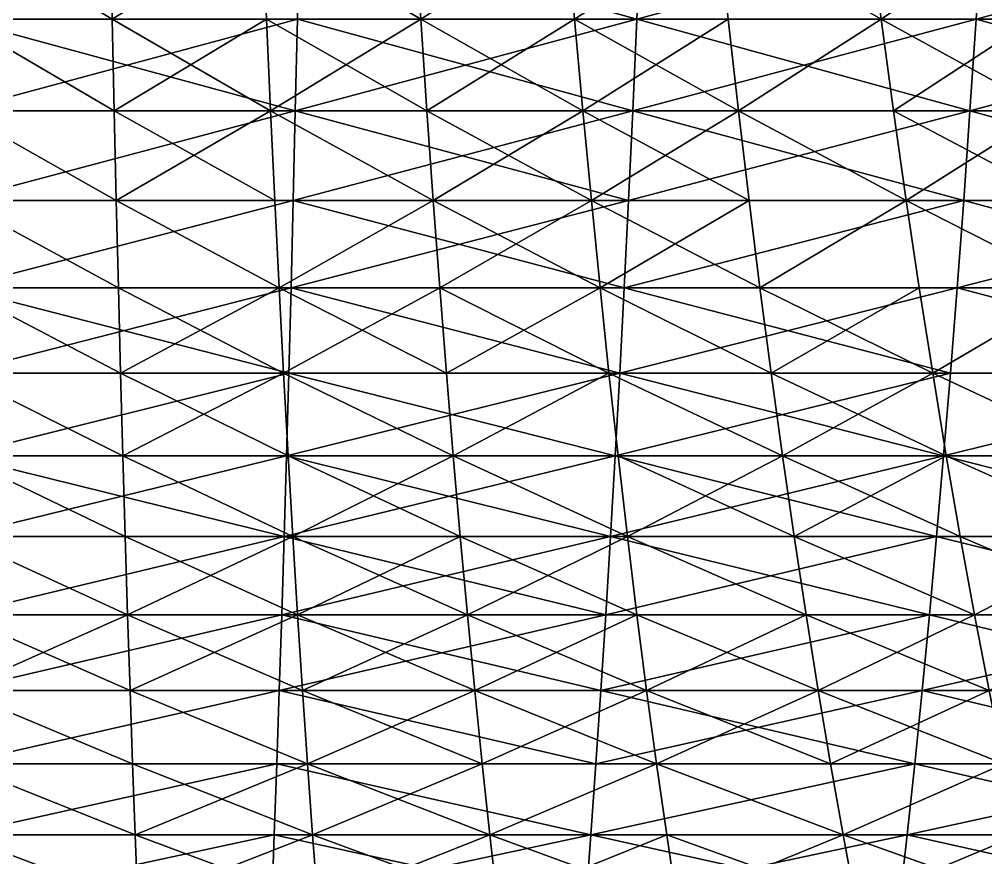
# Model space of a CAD drawing. Header units: millimetres. Extents: x -3250 to 6200, y -3250 to 3250.
# Drawn here: x 3810 to 3965.9, y -664.7 to -529.3 of the extents above; entities that cross this region are included whole.
import ezdxf

# ---------------------------------------------------------------- set-up
doc = ezdxf.new("R2010")
doc.units = ezdxf.units.MM
doc.header["$MEASUREMENT"] = 0
doc.layers.add('MESH_3D', color=2, linetype='CONTINUOUS')

msp = doc.modelspace()

# ---------------------------------------------------------------- linework, layer by layer
at = {"layer": 'MESH_3D'}
for points in [[(3824.94, -529.35, 1800.14), (3800, -514.23, 1812.84), (3800, -529.35, 1799.82)], [(3824.94, -529.35, 1800.14), (3824.61, -514.23, 1813.14), (3800, -514.23, 1812.84)], [(3855.17, -514.23, 26112.15), (3800, -529.35, 26099.82), (3854.84, -529.35, 26099.14)], [(3855.17, -514.23, 26112.15), (3800, -514.23, 26112.84), (3800, -529.35, 26099.82)], [(3824.94, -529.35, 1800.14), (3849.21, -514.23, 1814.06), (3824.61, -514.23, 1813.14)], [(3824.94, -529.35, 1800.14), (3849.85, -529.35, 1801.07), (3849.21, -514.23, 1814.06)], [(3849.21, -514.23, 1814.06), (3874.74, -529.35, 1802.62), (3873.77, -514.23, 1815.6)], [(3849.85, -529.35, 1801.07), (3874.74, -529.35, 1802.62), (3849.21, -514.23, 1814.06)], [(3909.65, -529.35, 26097.09), (3855.17, -514.23, 26112.15), (3854.84, -529.35, 26099.14)], [(3910.3, -514.23, 26110.08), (3855.17, -514.23, 26112.15), (3909.65, -529.35, 26097.09)], [(3874.74, -529.35, 1802.62), (3898.29, -514.23, 1817.74), (3873.77, -514.23, 1815.6)], [(3874.74, -529.35, 1802.62), (3899.59, -529.35, 1804.8), (3898.29, -514.23, 1817.74)], [(3899.59, -529.35, 1804.8), (3922.75, -514.23, 1820.5), (3898.29, -514.23, 1817.74)], [(3899.59, -529.35, 1804.8), (3924.37, -529.35, 1807.59), (3922.75, -514.23, 1820.5)], [(3965.37, -514.23, 26106.65), (3910.3, -514.23, 26110.08), (3909.65, -529.35, 26097.09)], [(3965.37, -514.23, 26106.65), (3909.65, -529.35, 26097.09), (3964.39, -529.35, 26093.67)], [(3922.75, -514.23, 1820.5), (3949.07, -529.35, 1811), (3947.13, -514.23, 1823.86)], [(3924.37, -529.35, 1807.59), (3949.07, -529.35, 1811), (3922.75, -514.23, 1820.5)], [(3949.07, -529.35, 1811), (3971.42, -514.23, 1827.83), (3947.13, -514.23, 1823.86)], [(3949.07, -529.35, 1811), (3973.68, -529.35, 1815.02), (3971.42, -514.23, 1827.83)], [(4020.33, -514.23, 26101.84), (3964.39, -529.35, 26093.67), (4019.03, -529.35, 26088.89)], [(4020.33, -514.23, 26101.84), (3965.37, -514.23, 26106.65), (3964.39, -529.35, 26093.67)], [(3825.27, -544.14, 1786.76), (3800, -529.35, 1799.82), (3800, -544.14, 1786.44)], [(3825.27, -544.14, 1786.76), (3824.94, -529.35, 1800.14), (3800, -529.35, 1799.82)], [(3854.84, -529.35, 600.86), (3854.51, -544.14, 614.24), (3800, -544.14, 613.56)], [(3854.84, -529.35, 600.86), (3800, -544.14, 613.56), (3800, -529.35, 600.18)], [(3825.27, -544.14, 24913.24), (3800, -544.14, 24913.56), (3800, -529.35, 24900.18)], [(3825.27, -544.14, 24913.24), (3800, -529.35, 24900.18), (3824.94, -529.35, 24899.86)], [(3854.51, -544.14, 26085.76), (3800, -529.35, 26099.82), (3800, -544.14, 26086.44)], [(3854.84, -529.35, 26099.14), (3800, -529.35, 26099.82), (3854.51, -544.14, 26085.76)], [(3825.27, -544.14, 1786.76), (3849.85, -529.35, 1801.07), (3824.94, -529.35, 1800.14)], [(3850.52, -544.14, 24912.3), (3824.94, -529.35, 24899.86), (3849.85, -529.35, 24898.93)], [(3850.52, -544.14, 24912.3), (3825.27, -544.14, 24913.24), (3824.94, -529.35, 24899.86)], [(3825.27, -544.14, 1786.76), (3850.52, -544.14, 1787.7), (3849.85, -529.35, 1801.07)], [(3850.52, -544.14, 1787.7), (3874.74, -529.35, 1802.62), (3849.85, -529.35, 1801.07)], [(3875.74, -544.14, 24910.72), (3850.52, -544.14, 24912.3), (3849.85, -529.35, 24898.93)], [(3875.74, -544.14, 24910.72), (3849.85, -529.35, 24898.93), (3874.74, -529.35, 24897.38)], [(3850.52, -544.14, 1787.7), (3875.74, -544.14, 1789.28), (3874.74, -529.35, 1802.62)], [(3854.84, -529.35, 600.86), (3908.99, -544.14, 616.28), (3854.51, -544.14, 614.24)], [(3909.65, -529.35, 26097.09), (3854.84, -529.35, 26099.14), (3854.51, -544.14, 26085.76)], [(3909.65, -529.35, 26097.09), (3854.51, -544.14, 26085.76), (3908.99, -544.14, 26083.72)], [(3854.84, -529.35, 600.86), (3909.65, -529.35, 602.91), (3908.99, -544.14, 616.28)], [(3875.74, -544.14, 1789.28), (3899.59, -529.35, 1804.8), (3874.74, -529.35, 1802.62)], [(3900.92, -544.14, 24908.52), (3874.74, -529.35, 24897.38), (3899.59, -529.35, 24895.2)], [(3900.92, -544.14, 24908.52), (3875.74, -544.14, 24910.72), (3874.74, -529.35, 24897.38)], [(3875.74, -544.14, 1789.28), (3900.92, -544.14, 1791.48), (3899.59, -529.35, 1804.8)], [(3900.92, -544.14, 1791.48), (3924.37, -529.35, 1807.59), (3899.59, -529.35, 1804.8)], [(3926.03, -544.14, 24905.69), (3900.92, -544.14, 24908.52), (3899.59, -529.35, 24895.2)], [(3926.03, -544.14, 24905.69), (3899.59, -529.35, 24895.2), (3924.37, -529.35, 24892.41)], [(3900.92, -544.14, 1791.48), (3926.03, -544.14, 1794.31), (3924.37, -529.35, 1807.59)], [(3909.65, -529.35, 602.91), (3963.39, -544.14, 619.67), (3908.99, -544.14, 616.28)], [(3964.39, -529.35, 26093.67), (3909.65, -529.35, 26097.09), (3908.99, -544.14, 26083.72)], [(3964.39, -529.35, 26093.67), (3908.99, -544.14, 26083.72), (3963.39, -544.14, 26080.33)], [(3909.65, -529.35, 602.91), (3964.39, -529.35, 606.33), (3963.39, -544.14, 619.67)], [(3926.03, -544.14, 1794.31), (3949.07, -529.35, 1811), (3924.37, -529.35, 1807.59)], [(3949.07, -529.35, 24889), (3926.03, -544.14, 24905.69), (3924.37, -529.35, 24892.41)], [(3926.03, -544.14, 1794.31), (3951.06, -544.14, 1797.76), (3949.07, -529.35, 1811)], [(3951.06, -544.14, 24902.24), (3926.03, -544.14, 24905.69), (3949.07, -529.35, 24889)], [(3951.06, -544.14, 1797.76), (3973.68, -529.35, 1815.02), (3949.07, -529.35, 1811)], [(3976, -544.14, 24898.16), (3951.06, -544.14, 24902.24), (3949.07, -529.35, 24889)], [(3976, -544.14, 24898.16), (3949.07, -529.35, 24889), (3973.68, -529.35, 24884.98)], [(3951.06, -544.14, 1797.76), (3976, -544.14, 1801.84), (3973.68, -529.35, 1815.02)], [(3964.39, -529.35, 606.33), (4017.7, -544.14, 624.42), (3963.39, -544.14, 619.67)], [(4019.03, -529.35, 26088.89), (3964.39, -529.35, 26093.67), (3963.39, -544.14, 26080.33)], [(4019.03, -529.35, 26088.89), (3963.39, -544.14, 26080.33), (4017.7, -544.14, 26075.58)], [(3964.39, -529.35, 606.33), (4019.03, -529.35, 611.11), (4017.7, -544.14, 624.42)], [(3825.61, -558.59, 1773.01), (3825.27, -544.14, 1786.76), (3800, -544.14, 1786.44)], [(3825.61, -558.59, 1773.01), (3800, -544.14, 1786.44), (3800, -558.59, 1772.69)], [(3854.51, -544.14, 614.24), (3854.17, -558.59, 627.98), (3800, -558.59, 627.31)], [(3854.51, -544.14, 614.24), (3800, -558.59, 627.31), (3800, -544.14, 613.56)], [(3825.61, -558.59, 24926.99), (3800, -558.59, 24927.31), (3800, -544.14, 24913.56)], [(3825.61, -558.59, 24926.99), (3800, -544.14, 24913.56), (3825.27, -544.14, 24913.24)], [(3854.51, -544.14, 26085.76), (3800, -558.59, 26072.69), (3854.17, -558.59, 26072.02)], [(3854.51, -544.14, 26085.76), (3800, -544.14, 26086.44), (3800, -558.59, 26072.69)], [(3825.61, -558.59, 1773.01), (3850.52, -544.14, 1787.7), (3825.27, -544.14, 1786.76)], [(3851.21, -558.59, 24926.03), (3825.27, -544.14, 24913.24), (3850.52, -544.14, 24912.3)], [(3851.21, -558.59, 24926.03), (3825.61, -558.59, 24926.99), (3825.27, -544.14, 24913.24)], [(3825.61, -558.59, 1773.01), (3851.21, -558.59, 1773.97), (3850.52, -544.14, 1787.7)], [(3850.52, -544.14, 1787.7), (3876.77, -558.59, 1775.57), (3875.74, -544.14, 1789.28)], [(3851.21, -558.59, 1773.97), (3876.77, -558.59, 1775.57), (3850.52, -544.14, 1787.7)], [(3876.77, -558.59, 24924.43), (3850.52, -544.14, 24912.3), (3875.74, -544.14, 24910.72)], [(3876.77, -558.59, 24924.43), (3851.21, -558.59, 24926.03), (3850.52, -544.14, 24912.3)], [(3854.51, -544.14, 614.24), (3908.3, -558.59, 630.01), (3854.17, -558.59, 627.98)], [(3908.99, -544.14, 26083.72), (3854.51, -544.14, 26085.76), (3854.17, -558.59, 26072.02)], [(3908.99, -544.14, 26083.72), (3854.17, -558.59, 26072.02), (3908.3, -558.59, 26069.99)], [(3854.51, -544.14, 614.24), (3908.99, -544.14, 616.28), (3908.3, -558.59, 630.01)], [(3876.77, -558.59, 1775.57), (3900.92, -544.14, 1791.48), (3875.74, -544.14, 1789.28)], [(3902.29, -558.59, 24922.2), (3875.74, -544.14, 24910.72), (3900.92, -544.14, 24908.52)], [(3902.29, -558.59, 24922.2), (3876.77, -558.59, 24924.43), (3875.74, -544.14, 24910.72)], [(3876.77, -558.59, 1775.57), (3902.29, -558.59, 1777.8), (3900.92, -544.14, 1791.48)], [(3902.29, -558.59, 1777.8), (3926.03, -544.14, 1794.31), (3900.92, -544.14, 1791.48)], [(3927.74, -558.59, 24919.33), (3902.29, -558.59, 24922.2), (3900.92, -544.14, 24908.52)], [(3927.74, -558.59, 24919.33), (3900.92, -544.14, 24908.52), (3926.03, -544.14, 24905.69)], [(3902.29, -558.59, 1777.8), (3927.74, -558.59, 1780.67), (3926.03, -544.14, 1794.31)], [(3908.3, -558.59, 630.01), (3963.39, -544.14, 619.67), (3962.37, -558.59, 633.38)], [(3908.99, -544.14, 616.28), (3963.39, -544.14, 619.67), (3908.3, -558.59, 630.01)], [(3962.37, -558.59, 26066.62), (3908.99, -544.14, 26083.72), (3908.3, -558.59, 26069.99)], [(3963.39, -544.14, 26080.33), (3908.99, -544.14, 26083.72), (3962.37, -558.59, 26066.62)], [(3926.03, -544.14, 1794.31), (3953.11, -558.59, 1784.17), (3951.06, -544.14, 1797.76)], [(3927.74, -558.59, 1780.67), (3953.11, -558.59, 1784.17), (3926.03, -544.14, 1794.31)], [(3953.11, -558.59, 24915.83), (3926.03, -544.14, 24905.69), (3951.06, -544.14, 24902.24)], [(3953.11, -558.59, 24915.83), (3927.74, -558.59, 24919.33), (3926.03, -544.14, 24905.69)], [(3953.11, -558.59, 1784.17), (3976, -544.14, 1801.84), (3951.06, -544.14, 1797.76)], [(3978.39, -558.59, 24911.7), (3953.11, -558.59, 24915.83), (3951.06, -544.14, 24902.24)], [(3978.39, -558.59, 24911.7), (3951.06, -544.14, 24902.24), (3976, -544.14, 24898.16)], [(3953.11, -558.59, 1784.17), (3978.39, -558.59, 1788.3), (3976, -544.14, 1801.84)], [(3963.39, -544.14, 619.67), (4016.33, -558.59, 638.1), (3962.37, -558.59, 633.38)], [(4016.33, -558.59, 26061.9), (3963.39, -544.14, 26080.33), (3962.37, -558.59, 26066.62)], [(3963.39, -544.14, 619.67), (4017.7, -544.14, 624.42), (4016.33, -558.59, 638.1)], [(4017.7, -544.14, 26075.58), (3963.39, -544.14, 26080.33), (4016.33, -558.59, 26061.9)], [(3825.96, -572.69, 1758.91), (3800, -558.59, 1772.69), (3800, -572.69, 1758.59)], [(3825.96, -572.69, 1758.91), (3825.61, -558.59, 1773.01), (3800, -558.59, 1772.69)], [(3854.17, -558.59, 627.98), (3853.82, -572.69, 642.08), (3800, -572.69, 641.41)], [(3854.17, -558.59, 627.98), (3800, -572.69, 641.41), (3800, -558.59, 627.31)], [(3825.96, -572.69, 24941.09), (3800, -572.69, 24941.41), (3800, -558.59, 24927.31)], [(3825.96, -572.69, 24941.09), (3800, -558.59, 24927.31), (3825.61, -558.59, 24926.99)], [(3854.17, -558.59, 26072.02), (3800, -572.69, 26058.59), (3853.82, -572.69, 26057.92)], [(3854.17, -558.59, 26072.02), (3800, -558.59, 26072.69), (3800, -572.69, 26058.59)], [(3825.61, -558.59, 1773.01), (3851.91, -572.69, 1759.88), (3851.21, -558.59, 1773.97)], [(3825.96, -572.69, 1758.91), (3851.91, -572.69, 1759.88), (3825.61, -558.59, 1773.01)], [(3851.91, -572.69, 24940.12), (3825.61, -558.59, 24926.99), (3851.21, -558.59, 24926.03)], [(3851.91, -572.69, 24940.12), (3825.96, -572.69, 24941.09), (3825.61, -558.59, 24926.99)], [(3851.91, -572.69, 1759.88), (3876.77, -558.59, 1775.57), (3851.21, -558.59, 1773.97)], [(3876.77, -558.59, 24924.43), (3851.91, -572.69, 24940.12), (3851.21, -558.59, 24926.03)], [(3851.91, -572.69, 1759.88), (3877.82, -572.69, 1761.5), (3876.77, -558.59, 1775.57)], [(3877.82, -572.69, 24938.5), (3851.91, -572.69, 24940.12), (3876.77, -558.59, 24924.43)], [(3854.17, -558.59, 627.98), (3907.6, -572.69, 644.09), (3853.82, -572.69, 642.08)], [(3908.3, -558.59, 26069.99), (3854.17, -558.59, 26072.02), (3853.82, -572.69, 26057.92)], [(3908.3, -558.59, 26069.99), (3853.82, -572.69, 26057.92), (3907.6, -572.69, 26055.91)], [(3854.17, -558.59, 627.98), (3908.3, -558.59, 630.01), (3907.6, -572.69, 644.09)], [(3877.82, -572.69, 1761.5), (3902.29, -558.59, 1777.8), (3876.77, -558.59, 1775.57)], [(3903.69, -572.69, 24936.24), (3877.82, -572.69, 24938.5), (3876.77, -558.59, 24924.43)], [(3903.69, -572.69, 24936.24), (3876.77, -558.59, 24924.43), (3902.29, -558.59, 24922.2)], [(3877.82, -572.69, 1761.5), (3903.69, -572.69, 1763.76), (3902.29, -558.59, 1777.8)], [(3903.69, -572.69, 1763.76), (3927.74, -558.59, 1780.67), (3902.29, -558.59, 1777.8)], [(3929.49, -572.69, 24933.33), (3902.29, -558.59, 24922.2), (3927.74, -558.59, 24919.33)], [(3929.49, -572.69, 24933.33), (3903.69, -572.69, 24936.24), (3902.29, -558.59, 24922.2)], [(3903.69, -572.69, 1763.76), (3929.49, -572.69, 1766.67), (3927.74, -558.59, 1780.67)], [(3907.6, -572.69, 644.09), (3962.37, -558.59, 633.38), (3961.31, -572.69, 647.45)], [(3908.3, -558.59, 630.01), (3962.37, -558.59, 633.38), (3907.6, -572.69, 644.09)], [(3962.37, -558.59, 26066.62), (3907.6, -572.69, 26055.91), (3961.31, -572.69, 26052.55)], [(3962.37, -558.59, 26066.62), (3908.3, -558.59, 26069.99), (3907.6, -572.69, 26055.91)], [(3929.49, -572.69, 1766.67), (3953.11, -558.59, 1784.17), (3927.74, -558.59, 1780.67)], [(3953.11, -558.59, 24915.83), (3929.49, -572.69, 24933.33), (3927.74, -558.59, 24919.33)], [(3929.49, -572.69, 1766.67), (3955.21, -572.69, 1770.22), (3953.11, -558.59, 1784.17)], [(3955.21, -572.69, 24929.78), (3929.49, -572.69, 24933.33), (3953.11, -558.59, 24915.83)], [(3953.11, -558.59, 1784.17), (3980.84, -572.69, 1774.41), (3978.39, -558.59, 1788.3)], [(3955.21, -572.69, 1770.22), (3980.84, -572.69, 1774.41), (3953.11, -558.59, 1784.17)], [(3980.84, -572.69, 24925.59), (3955.21, -572.69, 24929.78), (3953.11, -558.59, 24915.83)], [(3980.84, -572.69, 24925.59), (3953.11, -558.59, 24915.83), (3978.39, -558.59, 24911.7)], [(3962.37, -558.59, 633.38), (4014.93, -572.69, 652.14), (3961.31, -572.69, 647.45)], [(4016.33, -558.59, 26061.9), (3962.37, -558.59, 26066.62), (3961.31, -572.69, 26052.55)], [(4016.33, -558.59, 26061.9), (3961.31, -572.69, 26052.55), (4014.93, -572.69, 26047.86)], [(3962.37, -558.59, 633.38), (4016.33, -558.59, 638.1), (4014.93, -572.69, 652.14)], [(3826.32, -586.44, 1744.47), (3800, -572.69, 1758.59), (3800, -586.44, 1744.14)], [(3826.32, -586.44, 1744.47), (3825.96, -572.69, 1758.91), (3800, -572.69, 1758.59)], [(3853.82, -572.69, 642.08), (3853.45, -586.44, 656.53), (3800, -586.44, 655.86)], [(3853.82, -572.69, 642.08), (3800, -586.44, 655.86), (3800, -572.69, 641.41)], [(3826.32, -586.44, 24955.53), (3800, -586.44, 24955.86), (3800, -572.69, 24941.41)], [(3826.32, -586.44, 24955.53), (3800, -572.69, 24941.41), (3825.96, -572.69, 24941.09)], [(3853.45, -586.44, 26043.47), (3800, -572.69, 26058.59), (3800, -586.44, 26044.14)], [(3853.82, -572.69, 26057.92), (3800, -572.69, 26058.59), (3853.45, -586.44, 26043.47)], [(3826.32, -586.44, 1744.47), (3851.91, -572.69, 1759.88), (3825.96, -572.69, 1758.91)], [(3852.63, -586.44, 24954.55), (3826.32, -586.44, 24955.53), (3825.96, -572.69, 24941.09)], [(3852.63, -586.44, 24954.55), (3825.96, -572.69, 24941.09), (3851.91, -572.69, 24940.12)], [(3826.32, -586.44, 1744.47), (3852.63, -586.44, 1745.45), (3851.91, -572.69, 1759.88)], [(3852.63, -586.44, 1745.45), (3877.82, -572.69, 1761.5), (3851.91, -572.69, 1759.88)], [(3878.9, -586.44, 24952.91), (3852.63, -586.44, 24954.55), (3851.91, -572.69, 24940.12)], [(3878.9, -586.44, 24952.91), (3851.91, -572.69, 24940.12), (3877.82, -572.69, 24938.5)], [(3852.63, -586.44, 1745.45), (3878.9, -586.44, 1747.09), (3877.82, -572.69, 1761.5)], [(3853.82, -572.69, 642.08), (3906.88, -586.44, 658.53), (3853.45, -586.44, 656.53)], [(3906.88, -586.44, 26041.47), (3853.82, -572.69, 26057.92), (3853.45, -586.44, 26043.47)], [(3853.82, -572.69, 642.08), (3907.6, -572.69, 644.09), (3906.88, -586.44, 658.53)], [(3907.6, -572.69, 26055.91), (3853.82, -572.69, 26057.92), (3906.88, -586.44, 26041.47)], [(3878.9, -586.44, 1747.09), (3903.69, -572.69, 1763.76), (3877.82, -572.69, 1761.5)], [(3905.13, -586.44, 24950.61), (3878.9, -586.44, 24952.91), (3877.82, -572.69, 24938.5)], [(3905.13, -586.44, 24950.61), (3877.82, -572.69, 24938.5), (3903.69, -572.69, 24936.24)], [(3878.9, -586.44, 1747.09), (3905.13, -586.44, 1749.39), (3903.69, -572.69, 1763.76)], [(3903.69, -572.69, 1763.76), (3931.29, -586.44, 1752.33), (3929.49, -572.69, 1766.67)], [(3905.13, -586.44, 1749.39), (3931.29, -586.44, 1752.33), (3903.69, -572.69, 1763.76)], [(3931.29, -586.44, 24947.67), (3903.69, -572.69, 24936.24), (3929.49, -572.69, 24933.33)], [(3931.29, -586.44, 24947.67), (3905.13, -586.44, 24950.61), (3903.69, -572.69, 24936.24)], [(3907.6, -572.69, 644.09), (3960.23, -586.44, 661.86), (3906.88, -586.44, 658.53)], [(3961.31, -572.69, 26052.55), (3907.6, -572.69, 26055.91), (3906.88, -586.44, 26041.47)], [(3961.31, -572.69, 26052.55), (3906.88, -586.44, 26041.47), (3960.23, -586.44, 26038.14)], [(3907.6, -572.69, 644.09), (3961.31, -572.69, 647.45), (3960.23, -586.44, 661.86)], [(3931.29, -586.44, 1752.33), (3955.21, -572.69, 1770.22), (3929.49, -572.69, 1766.67)], [(3957.37, -586.44, 24944.07), (3931.29, -586.44, 24947.67), (3929.49, -572.69, 24933.33)], [(3957.37, -586.44, 24944.07), (3929.49, -572.69, 24933.33), (3955.21, -572.69, 24929.78)], [(3931.29, -586.44, 1752.33), (3957.37, -586.44, 1755.93), (3955.21, -572.69, 1770.22)], [(3957.37, -586.44, 1755.93), (3980.84, -572.69, 1774.41), (3955.21, -572.69, 1770.22)], [(3980.84, -572.69, 24925.59), (3957.37, -586.44, 24944.07), (3955.21, -572.69, 24929.78)], [(3957.37, -586.44, 1755.93), (3983.35, -586.44, 1760.18), (3980.84, -572.69, 1774.41)], [(3983.35, -586.44, 24939.82), (3957.37, -586.44, 24944.07), (3980.84, -572.69, 24925.59)], [(3961.31, -572.69, 647.45), (4013.49, -586.44, 666.52), (3960.23, -586.44, 661.86)], [(4013.49, -586.44, 26033.48), (3961.31, -572.69, 26052.55), (3960.23, -586.44, 26038.14)], [(3961.31, -572.69, 647.45), (4014.93, -572.69, 652.14), (4013.49, -586.44, 666.52)], [(4014.93, -572.69, 26047.86), (3961.31, -572.69, 26052.55), (4013.49, -586.44, 26033.48)], [(3826.69, -599.82, 1729.68), (3826.32, -586.44, 1744.47), (3800, -586.44, 1744.14)], [(3826.69, -599.82, 1729.68), (3800, -586.44, 1744.14), (3800, -599.82, 1729.35)], [(3853.45, -586.44, 656.53), (3853.09, -599.82, 671.31), (3800, -599.82, 670.65)], [(3853.45, -586.44, 656.53), (3800, -599.82, 670.65), (3800, -586.44, 655.86)], [(3826.69, -599.82, 24970.32), (3800, -599.82, 24970.65), (3800, -586.44, 24955.86)], [(3826.69, -599.82, 24970.32), (3800, -586.44, 24955.86), (3826.32, -586.44, 24955.53)], [(3853.45, -586.44, 26043.47), (3800, -599.82, 26029.35), (3853.09, -599.82, 26028.69)], [(3853.45, -586.44, 26043.47), (3800, -586.44, 26044.14), (3800, -599.82, 26029.35)], [(3826.69, -599.82, 1729.68), (3852.63, -586.44, 1745.45), (3826.32, -586.44, 1744.47)], [(3853.37, -599.82, 24969.32), (3826.69, -599.82, 24970.32), (3826.32, -586.44, 24955.53)], [(3853.37, -599.82, 24969.32), (3826.32, -586.44, 24955.53), (3852.63, -586.44, 24954.55)], [(3826.69, -599.82, 1729.68), (3853.37, -599.82, 1730.68), (3852.63, -586.44, 1745.45)], [(3852.63, -586.44, 1745.45), (3880.01, -599.82, 1732.34), (3878.9, -586.44, 1747.09)], [(3853.37, -599.82, 1730.68), (3880.01, -599.82, 1732.34), (3852.63, -586.44, 1745.45)], [(3880.01, -599.82, 24967.66), (3852.63, -586.44, 24954.55), (3878.9, -586.44, 24952.91)], [(3880.01, -599.82, 24967.66), (3853.37, -599.82, 24969.32), (3852.63, -586.44, 24954.55)], [(3853.45, -586.44, 656.53), (3906.14, -599.82, 673.3), (3853.09, -599.82, 671.31)], [(3906.88, -586.44, 26041.47), (3853.45, -586.44, 26043.47), (3853.09, -599.82, 26028.69)], [(3906.88, -586.44, 26041.47), (3853.09, -599.82, 26028.69), (3906.14, -599.82, 26026.7)], [(3853.45, -586.44, 656.53), (3906.88, -586.44, 658.53), (3906.14, -599.82, 673.3)], [(3880.01, -599.82, 1732.34), (3905.13, -586.44, 1749.39), (3878.9, -586.44, 1747.09)], [(3905.13, -586.44, 24950.61), (3880.01, -599.82, 24967.66), (3878.9, -586.44, 24952.91)], [(3880.01, -599.82, 1732.34), (3906.6, -599.82, 1734.67), (3905.13, -586.44, 1749.39)], [(3906.6, -599.82, 24965.33), (3880.01, -599.82, 24967.66), (3905.13, -586.44, 24950.61)], [(3905.13, -586.44, 1749.39), (3933.13, -599.82, 1737.66), (3931.29, -586.44, 1752.33)], [(3906.6, -599.82, 1734.67), (3933.13, -599.82, 1737.66), (3905.13, -586.44, 1749.39)], [(3933.13, -599.82, 24962.34), (3905.13, -586.44, 24950.61), (3931.29, -586.44, 24947.67)], [(3933.13, -599.82, 24962.34), (3906.6, -599.82, 24965.33), (3905.13, -586.44, 24950.61)], [(3906.88, -586.44, 658.53), (3959.13, -599.82, 676.61), (3906.14, -599.82, 673.3)], [(3960.23, -586.44, 26038.14), (3906.88, -586.44, 26041.47), (3906.14, -599.82, 26026.7)], [(3960.23, -586.44, 26038.14), (3906.14, -599.82, 26026.7), (3959.13, -599.82, 26023.39)], [(3906.88, -586.44, 658.53), (3960.23, -586.44, 661.86), (3959.13, -599.82, 676.61)], [(3933.13, -599.82, 1737.66), (3957.37, -586.44, 1755.93), (3931.29, -586.44, 1752.33)], [(3959.57, -599.82, 24958.69), (3933.13, -599.82, 24962.34), (3931.29, -586.44, 24947.67)], [(3959.57, -599.82, 24958.69), (3931.29, -586.44, 24947.67), (3957.37, -586.44, 24944.07)], [(3933.13, -599.82, 1737.66), (3959.57, -599.82, 1741.31), (3957.37, -586.44, 1755.93)], [(3957.37, -586.44, 1755.93), (3985.92, -599.82, 1745.61), (3983.35, -586.44, 1760.18)], [(3959.57, -599.82, 1741.31), (3985.92, -599.82, 1745.61), (3957.37, -586.44, 1755.93)], [(3985.92, -599.82, 24954.39), (3957.37, -586.44, 24944.07), (3983.35, -586.44, 24939.82)], [(3985.92, -599.82, 24954.39), (3959.57, -599.82, 24958.69), (3957.37, -586.44, 24944.07)], [(3959.13, -599.82, 676.61), (4013.49, -586.44, 666.52), (4012.01, -599.82, 681.23)], [(3960.23, -586.44, 661.86), (4013.49, -586.44, 666.52), (3959.13, -599.82, 676.61)], [(4013.49, -586.44, 26033.48), (3959.13, -599.82, 26023.39), (4012.01, -599.82, 26018.77)], [(4013.49, -586.44, 26033.48), (3960.23, -586.44, 26038.14), (3959.13, -599.82, 26023.39)], [(3827.07, -612.84, 1714.57), (3826.69, -599.82, 1729.68), (3800, -599.82, 1729.35)], [(3827.07, -612.84, 1714.57), (3800, -599.82, 1729.35), (3800, -612.84, 1714.23)], [(3853.09, -599.82, 671.31), (3852.71, -612.84, 686.43), (3800, -612.84, 685.77)], [(3853.09, -599.82, 671.31), (3800, -612.84, 685.77), (3800, -599.82, 670.65)], [(3827.07, -612.84, 24985.43), (3800, -612.84, 24985.77), (3800, -599.82, 24970.65)], [(3827.07, -612.84, 24985.43), (3800, -599.82, 24970.65), (3826.69, -599.82, 24970.32)], [(3852.71, -612.84, 26013.57), (3800, -599.82, 26029.35), (3800, -612.84, 26014.23)], [(3853.09, -599.82, 26028.69), (3800, -599.82, 26029.35), (3852.71, -612.84, 26013.57)], [(3826.69, -599.82, 1729.68), (3854.12, -612.84, 1715.58), (3853.37, -599.82, 1730.68)], [(3827.07, -612.84, 1714.57), (3854.12, -612.84, 1715.58), (3826.69, -599.82, 1729.68)], [(3854.12, -612.84, 24984.42), (3827.07, -612.84, 24985.43), (3826.69, -599.82, 24970.32)], [(3854.12, -612.84, 24984.42), (3826.69, -599.82, 24970.32), (3853.37, -599.82, 24969.32)], [(3853.09, -599.82, 671.31), (3905.39, -612.84, 688.4), (3852.71, -612.84, 686.43)], [(3906.14, -599.82, 26026.7), (3853.09, -599.82, 26028.69), (3852.71, -612.84, 26013.57)], [(3906.14, -599.82, 26026.7), (3852.71, -612.84, 26013.57), (3905.39, -612.84, 26011.6)], [(3853.09, -599.82, 671.31), (3906.14, -599.82, 673.3), (3905.39, -612.84, 688.4)], [(3854.12, -612.84, 1715.58), (3880.01, -599.82, 1732.34), (3853.37, -599.82, 1730.68)], [(3881.14, -612.84, 24982.73), (3853.37, -599.82, 24969.32), (3880.01, -599.82, 24967.66)], [(3881.14, -612.84, 24982.73), (3854.12, -612.84, 24984.42), (3853.37, -599.82, 24969.32)], [(3854.12, -612.84, 1715.58), (3881.14, -612.84, 1717.27), (3880.01, -599.82, 1732.34)], [(3880.01, -599.82, 1732.34), (3908.11, -612.84, 1719.63), (3906.6, -599.82, 1734.67)], [(3881.14, -612.84, 1717.27), (3908.11, -612.84, 1719.63), (3880.01, -599.82, 1732.34)], [(3908.11, -612.84, 24980.37), (3881.14, -612.84, 24982.73), (3880.01, -599.82, 24967.66)], [(3908.11, -612.84, 24980.37), (3880.01, -599.82, 24967.66), (3906.6, -599.82, 24965.33)], [(3906.14, -599.82, 673.3), (3958, -612.84, 691.68), (3905.39, -612.84, 688.4)], [(3959.13, -599.82, 26023.39), (3905.39, -612.84, 26011.6), (3958, -612.84, 26008.32)], [(3959.13, -599.82, 26023.39), (3906.14, -599.82, 26026.7), (3905.39, -612.84, 26011.6)], [(3906.14, -599.82, 673.3), (3959.13, -599.82, 676.61), (3958, -612.84, 691.68)], [(3908.11, -612.84, 1719.63), (3933.13, -599.82, 1737.66), (3906.6, -599.82, 1734.67)], [(3935.01, -612.84, 24977.34), (3908.11, -612.84, 24980.37), (3906.6, -599.82, 24965.33)], [(3935.01, -612.84, 24977.34), (3906.6, -599.82, 24965.33), (3933.13, -599.82, 24962.34)], [(3908.11, -612.84, 1719.63), (3935.01, -612.84, 1722.66), (3933.13, -599.82, 1737.66)], [(3935.01, -612.84, 1722.66), (3959.57, -599.82, 1741.31), (3933.13, -599.82, 1737.66)], [(3961.83, -612.84, 24973.64), (3935.01, -612.84, 24977.34), (3933.13, -599.82, 24962.34)], [(3961.83, -612.84, 24973.64), (3933.13, -599.82, 24962.34), (3959.57, -599.82, 24958.69)], [(3935.01, -612.84, 1722.66), (3961.83, -612.84, 1726.36), (3959.57, -599.82, 1741.31)], [(3959.13, -599.82, 676.61), (4010.51, -612.84, 696.28), (3958, -612.84, 691.68)], [(4010.51, -612.84, 26003.72), (3959.13, -599.82, 26023.39), (3958, -612.84, 26008.32)], [(3959.13, -599.82, 676.61), (4012.01, -599.82, 681.23), (4010.51, -612.84, 696.28)], [(4012.01, -599.82, 26018.77), (3959.13, -599.82, 26023.39), (4010.51, -612.84, 26003.72)], [(3959.57, -599.82, 1741.31), (3988.54, -612.84, 1730.73), (3985.92, -599.82, 1745.61)], [(3961.83, -612.84, 1726.36), (3988.54, -612.84, 1730.73), (3959.57, -599.82, 1741.31)], [(3988.54, -612.84, 24969.27), (3959.57, -599.82, 24958.69), (3985.92, -599.82, 24954.39)], [(3988.54, -612.84, 24969.27), (3961.83, -612.84, 24973.64), (3959.57, -599.82, 24958.69)], [(3827.45, -625.47, 1699.13), (3800, -612.84, 1714.23), (3800, -625.47, 1698.79)], [(3827.45, -625.47, 1699.13), (3827.07, -612.84, 1714.57), (3800, -612.84, 1714.23)], [(3852.71, -612.84, 686.43), (3852.32, -625.47, 701.86), (3800, -625.47, 701.21)], [(3852.71, -612.84, 686.43), (3800, -625.47, 701.21), (3800, -612.84, 685.77)], [(3827.45, -625.47, 25000.87), (3800, -625.47, 25001.21), (3800, -612.84, 24985.77)], [(3827.45, -625.47, 25000.87), (3800, -612.84, 24985.77), (3827.07, -612.84, 24985.43)], [(3852.71, -612.84, 26013.57), (3800, -612.84, 26014.23), (3800, -625.47, 25998.79)], [(3852.71, -612.84, 26013.57), (3800, -625.47, 25998.79), (3852.32, -625.47, 25998.14)], [(3827.45, -625.47, 1699.13), (3854.12, -612.84, 1715.58), (3827.07, -612.84, 1714.57)], [(3854.89, -625.47, 24999.84), (3827.45, -625.47, 25000.87), (3827.07, -612.84, 24985.43)], [(3854.89, -625.47, 24999.84), (3827.07, -612.84, 24985.43), (3854.12, -612.84, 24984.42)], [(3827.45, -625.47, 1699.13), (3854.89, -625.47, 1700.16), (3854.12, -612.84, 1715.58)], [(3852.71, -612.84, 686.43), (3904.62, -625.47, 703.82), (3852.32, -625.47, 701.86)], [(3905.39, -612.84, 26011.6), (3852.32, -625.47, 25998.14), (3904.62, -625.47, 25996.18)], [(3905.39, -612.84, 26011.6), (3852.71, -612.84, 26013.57), (3852.32, -625.47, 25998.14)], [(3852.71, -612.84, 686.43), (3905.39, -612.84, 688.4), (3904.62, -625.47, 703.82)], [(3854.89, -625.47, 1700.16), (3881.14, -612.84, 1717.27), (3854.12, -612.84, 1715.58)], [(3882.29, -625.47, 24998.13), (3854.12, -612.84, 24984.42), (3881.14, -612.84, 24982.73)], [(3882.29, -625.47, 24998.13), (3854.89, -625.47, 24999.84), (3854.12, -612.84, 24984.42)], [(3854.89, -625.47, 1700.16), (3882.29, -625.47, 1701.87), (3881.14, -612.84, 1717.27)], [(3882.29, -625.47, 1701.87), (3908.11, -612.84, 1719.63), (3881.14, -612.84, 1717.27)], [(3909.64, -625.47, 24995.74), (3882.29, -625.47, 24998.13), (3881.14, -612.84, 24982.73)], [(3909.64, -625.47, 24995.74), (3881.14, -612.84, 24982.73), (3908.11, -612.84, 24980.37)], [(3882.29, -625.47, 1701.87), (3909.64, -625.47, 1704.26), (3908.11, -612.84, 1719.63)], [(3905.39, -612.84, 688.4), (3956.84, -625.47, 707.08), (3904.62, -625.47, 703.82)], [(3958, -612.84, 26008.32), (3905.39, -612.84, 26011.6), (3904.62, -625.47, 25996.18)], [(3958, -612.84, 26008.32), (3904.62, -625.47, 25996.18), (3956.84, -625.47, 25992.92)], [(3905.39, -612.84, 688.4), (3958, -612.84, 691.68), (3956.84, -625.47, 707.08)], [(3908.11, -612.84, 1719.63), (3936.93, -625.47, 1707.34), (3935.01, -612.84, 1722.66)], [(3909.64, -625.47, 1704.26), (3936.93, -625.47, 1707.34), (3908.11, -612.84, 1719.63)], [(3936.93, -625.47, 24992.66), (3909.64, -625.47, 24995.74), (3908.11, -612.84, 24980.37)], [(3936.93, -625.47, 24992.66), (3908.11, -612.84, 24980.37), (3935.01, -612.84, 24977.34)], [(3935.01, -612.84, 1722.66), (3964.13, -625.47, 1711.09), (3961.83, -612.84, 1726.36)], [(3936.93, -625.47, 1707.34), (3964.13, -625.47, 1711.09), (3935.01, -612.84, 1722.66)], [(3964.13, -625.47, 24988.91), (3935.01, -612.84, 24977.34), (3961.83, -612.84, 24973.64)], [(3964.13, -625.47, 24988.91), (3936.93, -625.47, 24992.66), (3935.01, -612.84, 24977.34)], [(3958, -612.84, 691.68), (4008.97, -625.47, 711.64), (3956.84, -625.47, 707.08)], [(4008.97, -625.47, 25988.36), (3958, -612.84, 26008.32), (3956.84, -625.47, 25992.92)], [(3958, -612.84, 691.68), (4010.51, -612.84, 696.28), (4008.97, -625.47, 711.64)], [(4010.51, -612.84, 26003.72), (3958, -612.84, 26008.32), (4008.97, -625.47, 25988.36)], [(3964.13, -625.47, 1711.09), (3988.54, -612.84, 1730.73), (3961.83, -612.84, 1726.36)], [(3991.22, -625.47, 24984.48), (3964.13, -625.47, 24988.91), (3961.83, -612.84, 24973.64)], [(3991.22, -625.47, 24984.48), (3961.83, -612.84, 24973.64), (3988.54, -612.84, 24969.27)], [(3964.13, -625.47, 1711.09), (3991.22, -625.47, 1715.52), (3988.54, -612.84, 1730.73)], [(3827.85, -637.71, 1683.39), (3827.45, -625.47, 1699.13), (3800, -625.47, 1698.79)], [(3827.85, -637.71, 1683.39), (3800, -625.47, 1698.79), (3800, -637.71, 1683.04)], [(3852.32, -625.47, 701.86), (3851.93, -637.71, 717.6), (3800, -637.71, 716.96)], [(3852.32, -625.47, 701.86), (3800, -637.71, 716.96), (3800, -625.47, 701.21)], [(3827.45, -625.47, 25000.87), (3800, -637.71, 25016.96), (3800, -625.47, 25001.21)], [(3827.85, -637.71, 25016.61), (3800, -637.71, 25016.96), (3827.45, -625.47, 25000.87)], [(3852.32, -625.47, 25998.14), (3800, -637.71, 25983.04), (3851.93, -637.71, 25982.4)], [(3852.32, -625.47, 25998.14), (3800, -625.47, 25998.79), (3800, -637.71, 25983.04)], [(3827.85, -637.71, 1683.39), (3854.89, -625.47, 1700.16), (3827.45, -625.47, 1699.13)], [(3855.68, -637.71, 25015.57), (3827.45, -625.47, 25000.87), (3854.89, -625.47, 24999.84)], [(3855.68, -637.71, 25015.57), (3827.85, -637.71, 25016.61), (3827.45, -625.47, 25000.87)], [(3827.85, -637.71, 1683.39), (3855.68, -637.71, 1684.43), (3854.89, -625.47, 1700.16)], [(3852.32, -625.47, 701.86), (3903.83, -637.71, 719.55), (3851.93, -637.71, 717.6)], [(3904.62, -625.47, 25996.18), (3852.32, -625.47, 25998.14), (3851.93, -637.71, 25982.4)], [(3904.62, -625.47, 25996.18), (3851.93, -637.71, 25982.4), (3903.83, -637.71, 25980.45)], [(3852.32, -625.47, 701.86), (3904.62, -625.47, 703.82), (3903.83, -637.71, 719.55)], [(3855.68, -637.71, 1684.43), (3882.29, -625.47, 1701.87), (3854.89, -625.47, 1700.16)], [(3883.47, -637.71, 25013.83), (3855.68, -637.71, 25015.57), (3854.89, -625.47, 24999.84)], [(3883.47, -637.71, 25013.83), (3854.89, -625.47, 24999.84), (3882.29, -625.47, 24998.13)], [(3855.68, -637.71, 1684.43), (3883.47, -637.71, 1686.17), (3882.29, -625.47, 1701.87)], [(3883.47, -637.71, 1686.17), (3909.64, -625.47, 1704.26), (3882.29, -625.47, 1701.87)], [(3911.21, -637.71, 25011.41), (3883.47, -637.71, 25013.83), (3882.29, -625.47, 24998.13)], [(3911.21, -637.71, 25011.41), (3882.29, -625.47, 24998.13), (3909.64, -625.47, 24995.74)], [(3883.47, -637.71, 1686.17), (3911.21, -637.71, 1688.59), (3909.64, -625.47, 1704.26)], [(3903.83, -637.71, 719.55), (3956.84, -625.47, 707.08), (3955.67, -637.71, 722.78)], [(3904.62, -625.47, 703.82), (3956.84, -625.47, 707.08), (3903.83, -637.71, 719.55)], [(3956.84, -625.47, 25992.92), (3904.62, -625.47, 25996.18), (3903.83, -637.71, 25980.45)], [(3956.84, -625.47, 25992.92), (3903.83, -637.71, 25980.45), (3955.67, -637.71, 25977.22)], [(3911.21, -637.71, 1688.59), (3936.93, -625.47, 1707.34), (3909.64, -625.47, 1704.26)], [(3938.89, -637.71, 25008.29), (3911.21, -637.71, 25011.41), (3909.64, -625.47, 24995.74)], [(3938.89, -637.71, 25008.29), (3909.64, -625.47, 24995.74), (3936.93, -625.47, 24992.66)], [(3911.21, -637.71, 1688.59), (3938.89, -637.71, 1691.71), (3936.93, -625.47, 1707.34)], [(3936.93, -625.47, 1707.34), (3966.47, -637.71, 1695.52), (3964.13, -625.47, 1711.09)], [(3938.89, -637.71, 1691.71), (3966.47, -637.71, 1695.52), (3936.93, -625.47, 1707.34)], [(3964.13, -625.47, 24988.91), (3938.89, -637.71, 25008.29), (3936.93, -625.47, 24992.66)], [(3966.47, -637.71, 25004.48), (3938.89, -637.71, 25008.29), (3964.13, -625.47, 24988.91)], [(3956.84, -625.47, 707.08), (4007.4, -637.71, 727.31), (3955.67, -637.71, 722.78)], [(4008.97, -625.47, 25988.36), (3955.67, -637.71, 25977.22), (4007.4, -637.71, 25972.69)], [(4008.97, -625.47, 25988.36), (3956.84, -625.47, 25992.92), (3955.67, -637.71, 25977.22)], [(3956.84, -625.47, 707.08), (4008.97, -625.47, 711.64), (4007.4, -637.71, 727.31)], [(3966.47, -637.71, 1695.52), (3991.22, -625.47, 1715.52), (3964.13, -625.47, 1711.09)], [(3991.22, -625.47, 24984.48), (3966.47, -637.71, 25004.48), (3964.13, -625.47, 24988.91)], [(3828.25, -649.55, 1667.35), (3800, -637.71, 1683.04), (3800, -649.55, 1666.99)], [(3828.25, -649.55, 1667.35), (3827.85, -637.71, 1683.39), (3800, -637.71, 1683.04)], [(3851.93, -637.71, 717.6), (3851.53, -649.55, 733.65), (3800, -649.55, 733.01)], [(3851.93, -637.71, 717.6), (3800, -649.55, 733.01), (3800, -637.71, 716.96)], [(3828.25, -649.55, 25032.65), (3800, -649.55, 25033.01), (3800, -637.71, 25016.96)], [(3828.25, -649.55, 25032.65), (3800, -637.71, 25016.96), (3827.85, -637.71, 25016.61)], [(3851.93, -637.71, 25982.4), (3800, -637.71, 25983.04), (3800, -649.55, 25966.99)], [(3851.93, -637.71, 25982.4), (3800, -649.55, 25966.99), (3851.53, -649.55, 25966.35)], [(3827.85, -637.71, 1683.39), (3856.48, -649.55, 1668.4), (3855.68, -637.71, 1684.43)], [(3828.25, -649.55, 1667.35), (3856.48, -649.55, 1668.4), (3827.85, -637.71, 1683.39)], [(3856.48, -649.55, 25031.6), (3828.25, -649.55, 25032.65), (3827.85, -637.71, 25016.61)], [(3856.48, -649.55, 25031.6), (3827.85, -637.71, 25016.61), (3855.68, -637.71, 25015.57)], [(3851.93, -637.71, 717.6), (3903.03, -649.55, 735.57), (3851.53, -649.55, 733.65)], [(3903.03, -649.55, 25964.43), (3851.93, -637.71, 25982.4), (3851.53, -649.55, 25966.35)], [(3851.93, -637.71, 717.6), (3903.83, -637.71, 719.55), (3903.03, -649.55, 735.57)], [(3903.83, -637.71, 25980.45), (3851.93, -637.71, 25982.4), (3903.03, -649.55, 25964.43)], [(3856.48, -649.55, 1668.4), (3883.47, -637.71, 1686.17), (3855.68, -637.71, 1684.43)], [(3884.67, -649.55, 25029.84), (3855.68, -637.71, 25015.57), (3883.47, -637.71, 25013.83)], [(3884.67, -649.55, 25029.84), (3856.48, -649.55, 25031.6), (3855.68, -637.71, 25015.57)], [(3856.48, -649.55, 1668.4), (3884.67, -649.55, 1670.16), (3883.47, -637.71, 1686.17)], [(3884.67, -649.55, 1670.16), (3911.21, -637.71, 1688.59), (3883.47, -637.71, 1686.17)], [(3912.81, -649.55, 25027.37), (3884.67, -649.55, 25029.84), (3883.47, -637.71, 25013.83)], [(3912.81, -649.55, 25027.37), (3883.47, -637.71, 25013.83), (3911.21, -637.71, 25011.41)], [(3884.67, -649.55, 1670.16), (3912.81, -649.55, 1672.63), (3911.21, -637.71, 1688.59)], [(3903.83, -637.71, 719.55), (3954.47, -649.55, 738.78), (3903.03, -649.55, 735.57)], [(3955.67, -637.71, 25977.22), (3903.83, -637.71, 25980.45), (3903.03, -649.55, 25964.43)], [(3955.67, -637.71, 25977.22), (3903.03, -649.55, 25964.43), (3954.47, -649.55, 25961.22)], [(3903.83, -637.71, 719.55), (3955.67, -637.71, 722.78), (3954.47, -649.55, 738.78)], [(3912.81, -649.55, 1672.63), (3938.89, -637.71, 1691.71), (3911.21, -637.71, 1688.59)], [(3940.88, -649.55, 25024.21), (3911.21, -637.71, 25011.41), (3938.89, -637.71, 25008.29)], [(3940.88, -649.55, 25024.21), (3912.81, -649.55, 25027.37), (3911.21, -637.71, 25011.41)], [(3912.81, -649.55, 1672.63), (3940.88, -649.55, 1675.79), (3938.89, -637.71, 1691.71)], [(3940.88, -649.55, 1675.79), (3966.47, -637.71, 1695.52), (3938.89, -637.71, 1691.71)], [(3968.87, -649.55, 25020.35), (3938.89, -637.71, 25008.29), (3966.47, -637.71, 25004.48)], [(3968.87, -649.55, 25020.35), (3940.88, -649.55, 25024.21), (3938.89, -637.71, 25008.29)], [(3940.88, -649.55, 1675.79), (3968.87, -649.55, 1679.65), (3966.47, -637.71, 1695.52)], [(3955.67, -637.71, 722.78), (4005.81, -649.55, 743.28), (3954.47, -649.55, 738.78)], [(4005.81, -649.55, 25956.72), (3955.67, -637.71, 25977.22), (3954.47, -649.55, 25961.22)], [(3955.67, -637.71, 722.78), (4007.4, -637.71, 727.31), (4005.81, -649.55, 743.28)], [(4007.4, -637.71, 25972.69), (3955.67, -637.71, 25977.22), (4005.81, -649.55, 25956.72)], [(3828.65, -660.99, 1651.01), (3800, -649.55, 1666.99), (3800, -660.99, 1650.66)], [(3828.65, -660.99, 1651.01), (3828.25, -649.55, 1667.35), (3800, -649.55, 1666.99)], [(3851.53, -649.55, 733.65), (3800, -660.99, 749.34), (3800, -649.55, 733.01)], [(3851.53, -649.55, 733.65), (3851.12, -660.99, 749.98), (3800, -660.99, 749.34)], [(3828.65, -660.99, 25048.99), (3800, -660.99, 25049.34), (3800, -649.55, 25033.01)], [(3828.65, -660.99, 25048.99), (3800, -649.55, 25033.01), (3828.25, -649.55, 25032.65)], [(3851.53, -649.55, 25966.35), (3800, -660.99, 25950.66), (3851.12, -660.99, 25950.02)], [(3851.53, -649.55, 25966.35), (3800, -649.55, 25966.99), (3800, -660.99, 25950.66)], [(3828.25, -649.55, 1667.35), (3857.29, -660.99, 1652.08), (3856.48, -649.55, 1668.4)], [(3828.65, -660.99, 1651.01), (3857.29, -660.99, 1652.08), (3828.25, -649.55, 1667.35)], [(3856.48, -649.55, 25031.6), (3828.65, -660.99, 25048.99), (3828.25, -649.55, 25032.65)], [(3857.29, -660.99, 25047.92), (3828.65, -660.99, 25048.99), (3856.48, -649.55, 25031.6)], [(3851.53, -649.55, 733.65), (3902.22, -660.99, 751.89), (3851.12, -660.99, 749.98)], [(3902.22, -660.99, 25948.11), (3851.53, -649.55, 25966.35), (3851.12, -660.99, 25950.02)], [(3851.53, -649.55, 733.65), (3903.03, -649.55, 735.57), (3902.22, -660.99, 751.89)], [(3903.03, -649.55, 25964.43), (3851.53, -649.55, 25966.35), (3902.22, -660.99, 25948.11)], [(3857.29, -660.99, 1652.08), (3884.67, -649.55, 1670.16), (3856.48, -649.55, 1668.4)], [(3885.89, -660.99, 25046.13), (3857.29, -660.99, 25047.92), (3856.48, -649.55, 25031.6)], [(3885.89, -660.99, 25046.13), (3856.48, -649.55, 25031.6), (3884.67, -649.55, 25029.84)], [(3857.29, -660.99, 1652.08), (3885.89, -660.99, 1653.87), (3884.67, -649.55, 1670.16)], [(3885.89, -660.99, 1653.87), (3912.81, -649.55, 1672.63), (3884.67, -649.55, 1670.16)], [(3912.81, -649.55, 25027.37), (3885.89, -660.99, 25046.13), (3884.67, -649.55, 25029.84)], [(3885.89, -660.99, 1653.87), (3914.44, -660.99, 1656.37), (3912.81, -649.55, 1672.63)], [(3914.44, -660.99, 25043.63), (3885.89, -660.99, 25046.13), (3912.81, -649.55, 25027.37)], [(3902.22, -660.99, 751.89), (3954.47, -649.55, 738.78), (3953.25, -660.99, 755.08)], [(3903.03, -649.55, 735.57), (3954.47, -649.55, 738.78), (3902.22, -660.99, 751.89)], [(3954.47, -649.55, 25961.22), (3902.22, -660.99, 25948.11), (3953.25, -660.99, 25944.92)], [(3954.47, -649.55, 25961.22), (3903.03, -649.55, 25964.43), (3902.22, -660.99, 25948.11)], [(3912.81, -649.55, 1672.63), (3942.91, -660.99, 1659.58), (3940.88, -649.55, 1675.79)], [(3914.44, -660.99, 1656.37), (3942.91, -660.99, 1659.58), (3912.81, -649.55, 1672.63)], [(3942.91, -660.99, 25040.42), (3912.81, -649.55, 25027.37), (3940.88, -649.55, 25024.21)], [(3942.91, -660.99, 25040.42), (3914.44, -660.99, 25043.63), (3912.81, -649.55, 25027.37)], [(3942.91, -660.99, 1659.58), (3968.87, -649.55, 1679.65), (3940.88, -649.55, 1675.79)], [(3968.87, -649.55, 25020.35), (3942.91, -660.99, 25040.42), (3940.88, -649.55, 25024.21)], [(3942.91, -660.99, 1659.58), (3971.3, -660.99, 1663.49), (3968.87, -649.55, 1679.65)], [(3971.3, -660.99, 25036.51), (3942.91, -660.99, 25040.42), (3968.87, -649.55, 25020.35)], [(3953.25, -660.99, 755.08), (4005.81, -649.55, 743.28), (4004.18, -660.99, 759.53)], [(3954.47, -649.55, 738.78), (4005.81, -649.55, 743.28), (3953.25, -660.99, 755.08)], [(4004.18, -660.99, 25940.47), (3954.47, -649.55, 25961.22), (3953.25, -660.99, 25944.92)], [(4005.81, -649.55, 25956.72), (3954.47, -649.55, 25961.22), (4004.18, -660.99, 25940.47)], [(3829.07, -672.02, 1634.4), (3800, -660.99, 1650.66), (3800, -672.02, 1634.04)], [(3829.07, -672.02, 1634.4), (3828.65, -660.99, 1651.01), (3800, -660.99, 1650.66)], [(3851.12, -660.99, 749.98), (3850.71, -672.02, 766.6), (3800, -672.02, 765.96)], [(3851.12, -660.99, 749.98), (3800, -672.02, 765.96), (3800, -660.99, 749.34)], [(3829.07, -672.02, 25065.6), (3800, -672.02, 25065.96), (3800, -660.99, 25049.34)], [(3829.07, -672.02, 25065.6), (3800, -660.99, 25049.34), (3828.65, -660.99, 25048.99)], [(3851.12, -660.99, 25950.02), (3800, -672.02, 25934.04), (3850.71, -672.02, 25933.4)], [(3851.12, -660.99, 25950.02), (3800, -660.99, 25950.66), (3800, -672.02, 25934.04)], [(3829.07, -672.02, 1634.4), (3857.29, -660.99, 1652.08), (3828.65, -660.99, 1651.01)], [(3858.12, -672.02, 25064.51), (3828.65, -660.99, 25048.99), (3857.29, -660.99, 25047.92)], [(3858.12, -672.02, 25064.51), (3829.07, -672.02, 25065.6), (3828.65, -660.99, 25048.99)], [(3829.07, -672.02, 1634.4), (3858.12, -672.02, 1635.49), (3857.29, -660.99, 1652.08)], [(3851.12, -660.99, 749.98), (3901.39, -672.02, 768.49), (3850.71, -672.02, 766.6)], [(3902.22, -660.99, 25948.11), (3851.12, -660.99, 25950.02), (3850.71, -672.02, 25933.4)], [(3902.22, -660.99, 25948.11), (3850.71, -672.02, 25933.4), (3901.39, -672.02, 25931.51)], [(3851.12, -660.99, 749.98), (3902.22, -660.99, 751.89), (3901.39, -672.02, 768.49)], [(3858.12, -672.02, 1635.49), (3885.89, -660.99, 1653.87), (3857.29, -660.99, 1652.08)], [(3887.13, -672.02, 25062.7), (3858.12, -672.02, 25064.51), (3857.29, -660.99, 25047.92)], [(3887.13, -672.02, 25062.7), (3857.29, -660.99, 25047.92), (3885.89, -660.99, 25046.13)], [(3858.12, -672.02, 1635.49), (3887.13, -672.02, 1637.3), (3885.89, -660.99, 1653.87)], [(3887.13, -672.02, 1637.3), (3914.44, -660.99, 1656.37), (3885.89, -660.99, 1653.87)], [(3916.09, -672.02, 25060.17), (3885.89, -660.99, 25046.13), (3914.44, -660.99, 25043.63)], [(3916.09, -672.02, 25060.17), (3887.13, -672.02, 25062.7), (3885.89, -660.99, 25046.13)], [(3887.13, -672.02, 1637.3), (3916.09, -672.02, 1639.83), (3914.44, -660.99, 1656.37)], [(3902.22, -660.99, 751.89), (3952, -672.02, 771.65), (3901.39, -672.02, 768.49)], [(3953.25, -660.99, 25944.92), (3902.22, -660.99, 25948.11), (3901.39, -672.02, 25931.51)], [(3953.25, -660.99, 25944.92), (3901.39, -672.02, 25931.51), (3952, -672.02, 25928.35)], [(3902.22, -660.99, 751.89), (3953.25, -660.99, 755.08), (3952, -672.02, 771.65)], [(3916.09, -672.02, 1639.83), (3942.91, -660.99, 1659.58), (3914.44, -660.99, 1656.37)], [(3944.98, -672.02, 25056.91), (3916.09, -672.02, 25060.17), (3914.44, -660.99, 25043.63)], [(3944.98, -672.02, 25056.91), (3914.44, -660.99, 25043.63), (3942.91, -660.99, 25040.42)], [(3916.09, -672.02, 1639.83), (3944.98, -672.02, 1643.09), (3942.91, -660.99, 1659.58)], [(3944.98, -672.02, 1643.09), (3971.3, -660.99, 1663.49), (3942.91, -660.99, 1659.58)], [(3973.78, -672.02, 25052.94), (3942.91, -660.99, 25040.42), (3971.3, -660.99, 25036.51)], [(3973.78, -672.02, 25052.94), (3944.98, -672.02, 25056.91), (3942.91, -660.99, 25040.42)], [(3944.98, -672.02, 1643.09), (3973.78, -672.02, 1647.06), (3971.3, -660.99, 1663.49)], [(3953.25, -660.99, 755.08), (4002.52, -672.02, 776.07), (3952, -672.02, 771.65)], [(4004.18, -660.99, 25940.47), (3952, -672.02, 25928.35), (4002.52, -672.02, 25923.93)], [(4004.18, -660.99, 25940.47), (3953.25, -660.99, 25944.92), (3952, -672.02, 25928.35)], [(3953.25, -660.99, 755.08), (4004.18, -660.99, 759.53), (4002.52, -672.02, 776.07)]]:
    msp.add_3dface(points, dxfattribs=at)

doc.saveas('drawing.dxf')
